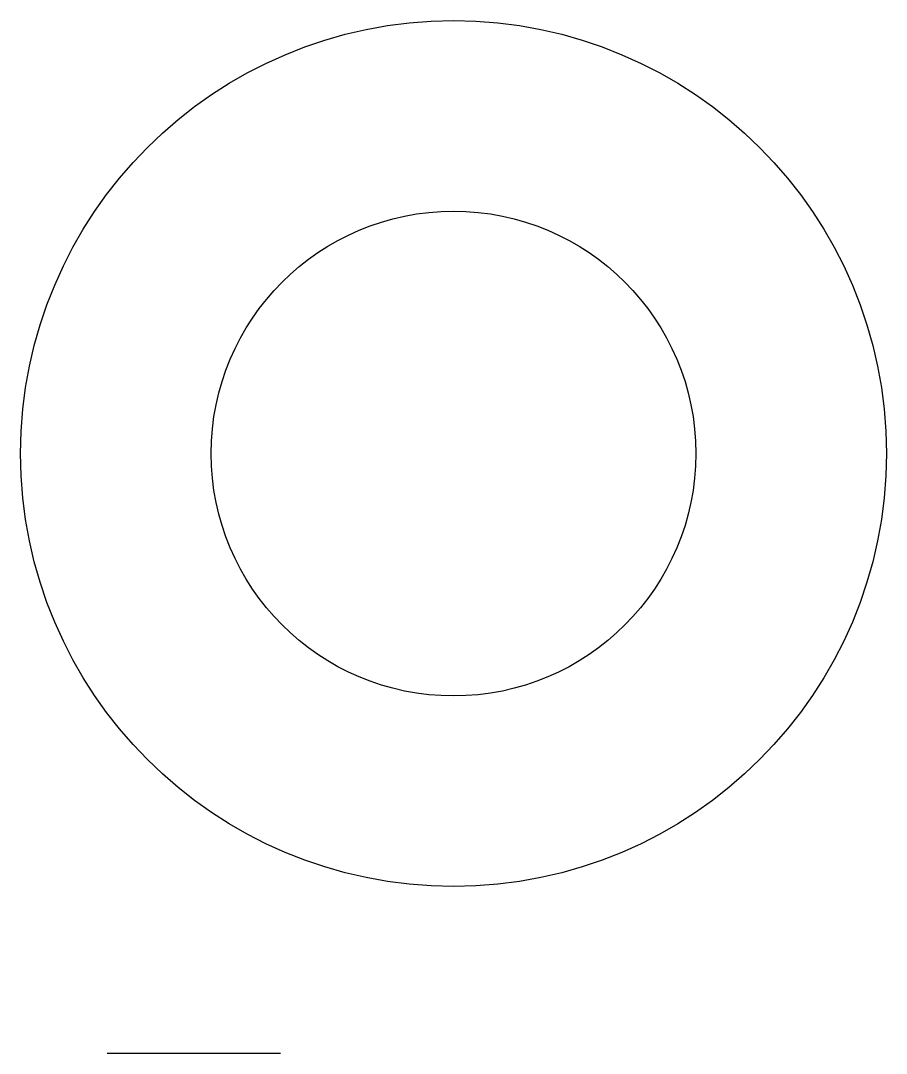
# Model space of a CAD drawing. Header units: millimetres. Extents: x 128.7 to 153.7, y 57.2 to 87.
import ezdxf

# ---------------------------------------------------------------- set-up
doc = ezdxf.new("R2010")
doc.units = ezdxf.units.MM

msp = doc.modelspace()

# ---------------------------------------------------------------- linework, layer by layer
msp.add_line((131.194, 57.164, 55), (136.194, 57.164, 55))
for centre, radius in [((141.194, 74.484, 20), 12.5), ((141.194, 74.484), 7)]:
    msp.add_circle(centre, radius)

doc.saveas('drawing.dxf')
